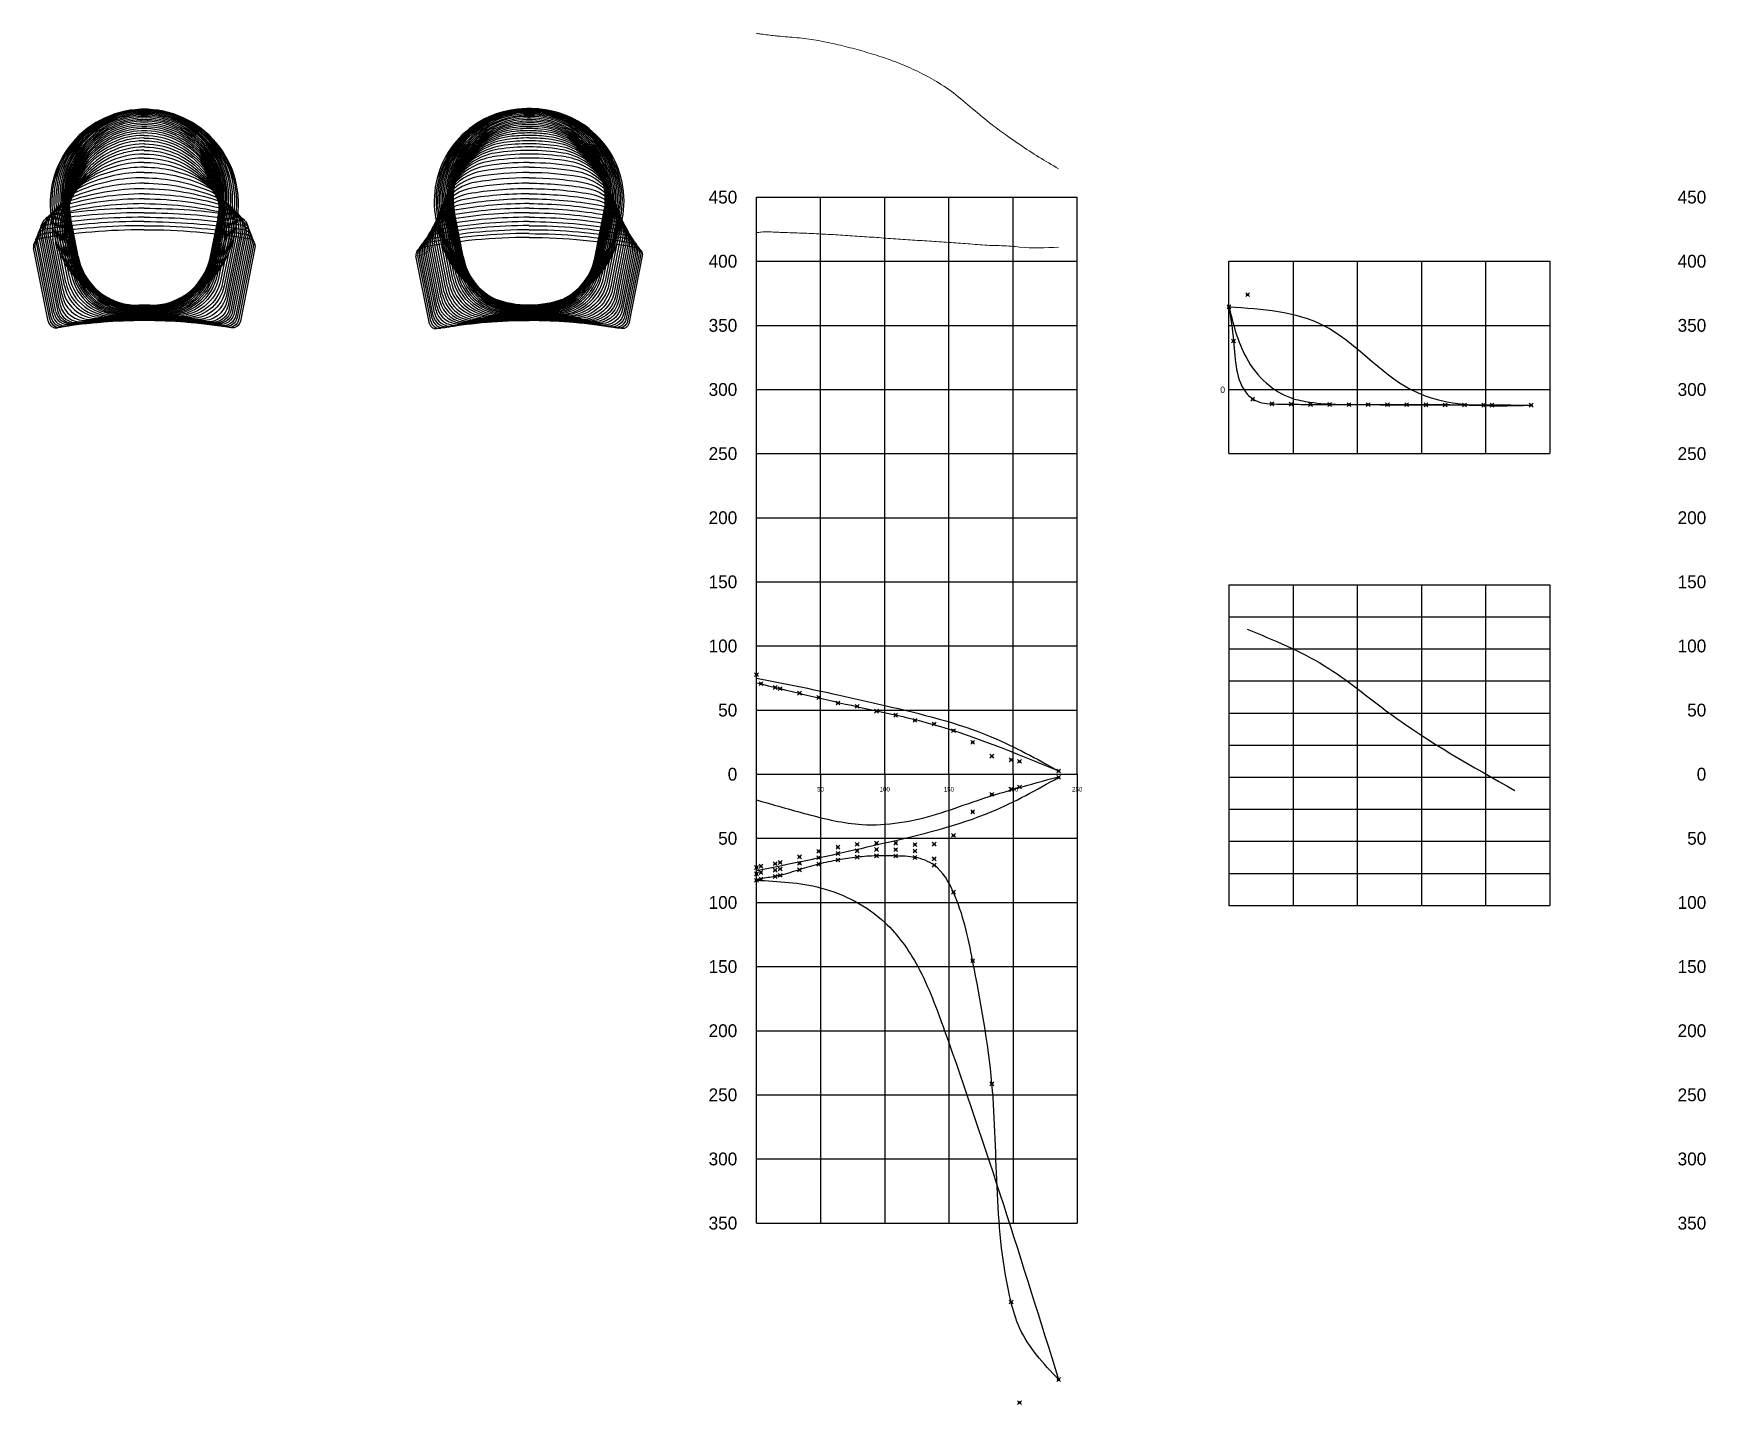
# Model space of a CAD drawing. Header units: millimetres. Extents: x -386 to 2406, y -435 to 634.
# Drawn here: x -386 to 917, y -435 to 634 of the extents above; entities that cross this region are included whole.
import ezdxf
from ezdxf.enums import TextEntityAlignment as Align

# ---------------------------------------------------------------- set-up
doc = ezdxf.new("R2010")
doc.units = ezdxf.units.MM
doc.header["$PDMODE"] = 35
doc.header["$PDSIZE"] = 1.5
for name, color, linetype in [('kr_bot', 7, 'Continuous'), ('r_kb', 4, 'Continuous'), ('r_kt', 2, 'Continuous'), ('r_top', 1, 'Continuous')]:
    doc.layers.add(name, color=color, linetype=linetype)

msp = doc.modelspace()

# ---------------------------------------------------------------- linework, layer by layer
for p, q in [((177.2, 506.8), (427.2, 506.8)), ((177.2, -293.2), (177.2, 506.8)), ((227.2, 56.8), (227.2, 506.8)), ((277.2, 56.8), (277.2, 506.8)), ((327.2, 56.8), (327.2, 506.8)), ((377.2, 56.8), (377.2, 506.8)), ((427.2, 56.8), (427.2, 506.8)), ((177.2, 456.8), (427.2, 456.8)), ((545.5, 456.8), (795.5, 456.8)), ((545.5, 306.8), (545.5, 456.8)), ((595.5, 456.8), (595.5, 306.8)), ((645.5, 456.8), (645.5, 306.8)), ((695.5, 456.8), (695.5, 306.8)), ((745.5, 456.8), (745.5, 306.8)), ((795.5, 456.8), (795.5, 306.8)), ((177.2, 406.8), (427.2, 406.8)), ((545.5, 406.8), (795.5, 406.8)), ((177.2, 356.8), (427.2, 356.8)), ((545.5, 356.8), (795.5, 356.8)), ((177.2, 306.8), (427.2, 306.8)), ((545.5, 306.8), (795.5, 306.8)), ((177.2, 256.8), (427.2, 256.8)), ((177.2, 206.8), (427.2, 206.8)), ((545.5, 204.5), (795.5, 204.5)), ((545.5, 204.5), (545.5, -45.5)), ((595.5, 204.5), (595.5, -45.5)), ((645.5, 204.5), (645.5, -45.5)), ((695.5, 204.5), (695.5, -45.5)), ((745.5, 204.5), (745.5, -45.5)), ((795.5, 204.5), (795.5, -45.5)), ((545.5, 179.5), (795.5, 179.5)), ((177.2, 156.8), (427.2, 156.8)), ((545.5, 154.5), (795.5, 154.5)), ((545.5, 129.5), (795.5, 129.5)), ((177.2, 106.8), (427.2, 106.8)), ((545.5, 104.5), (795.5, 104.5)), ((545.5, 79.5), (795.5, 79.5)), ((177.2, 56.8), (427.2, 56.8)), ((227.2, 56.8), (227.2, -293.2)), ((277.2, 56.8), (277.2, -293.2)), ((327.2, 56.8), (327.2, -293.2)), ((377.2, 56.8), (377.2, -293.2)), ((427.2, 56.8), (427.2, -293.2)), ((545.5, 54.5), (795.5, 54.5)), ((545.5, 29.5), (795.5, 29.5)), ((177.2, 6.8), (427.2, 6.8)), ((545.5, 4.5), (795.5, 4.5)), ((545.5, -20.5), (795.5, -20.5)), ((177.2, -43.2), (427.2, -43.2)), ((545.5, -45.5), (795.5, -45.5)), ((177.2, -93.2), (427.2, -93.2)), ((177.2, -143.2), (427.2, -143.2)), ((177.2, -193.2), (427.2, -193.2)), ((177.2, -243.2), (427.2, -243.2)), ((177.2, -293.2), (427.2, -293.2))]:
    msp.add_line(p, q)
at = {"color": 1, "linetype": 'Continuous', "lineweight": 0}
msp.add_spline([(177.2, 634.4), (180.7, 633.9), (191.7, 632.6), (195.7, 632.2), (210.7, 630.9), (225.7, 628.8), (240.7, 625.6), (255.7, 621.8), (270.7, 617.4), (285.7, 612.2), (300.7, 605.8), (315.7, 598), (330.7, 588), (345.7, 575.6), (360.8, 563.2), (372.7, 554.5), (382.4, 547.7), (412.7, 528.8)], degree=3, dxfattribs=at)
at = {"color": 6, "linetype": 'Continuous', "lineweight": 0}
msp.add_spline([(177.2, 479.1), (180.7, 479.5), (191.7, 479.5), (195.7, 479.3), (210.7, 478.8), (225.7, 478.1), (240.7, 477.3), (255.7, 476.3), (270.7, 475.3), (285.7, 474.2), (300.7, 473.2), (315.7, 472.2), (330.7, 471.2), (345.7, 470.1), (360.7, 469.1), (375.7, 468.5), (382.2, 467.8), (412.7, 467.8)], degree=3, dxfattribs=at)
for points in [[(545.5, 421.2), (619.2, 406.8), (687.3, 356.8), (781, 344.6)], [(559.6, 169.9), (619.9, 141.4), (670.5, 104.5), (768.4, 44.1)]]:
    msp.add_spline(points, degree=3)
at = {"layer": 'kr_bot'}
for points in [[(545.5, 421.2), (549, 394.6), (560, 352.9), (564, 349.3), (579, 345.6), (594, 345.3), (609, 345.1), (624, 345.1), (639, 345), (654, 345), (669, 344.9), (684, 344.9), (699, 344.8), (714, 344.7), (729, 344.7), (744, 344.6), (750.5, 344.6), (781, 344.6)], [(545.5, 421.2), (558.8, 381.9), (574.8, 361.6), (593.9, 350.2), (608.7, 346.9), (654, 345), (781, 344.6)]]:
    msp.add_spline(points, degree=3, dxfattribs=at)
for p in [(560, 430.7), (545.5, 421.2), (549, 394.6), (564, 349.3), (579, 345.6), (594, 345.3), (609, 345.1), (624, 345.1), (639, 345), (654, 345), (669, 344.9), (684, 344.9), (699, 344.8), (714, 344.7), (729, 344.7), (744, 344.6), (750.5, 344.6), (781, 344.6)]:
    msp.add_point(p, dxfattribs=at)
at = {"layer": 'r_kb'}
for points in [[(177.2, 131.8), (240.7, 118.7), (277.2, 110.4), (360.7, 85.8), (412.7, 59.3)], [(177.2, 128.1), (251.2, 110.5), (309.3, 97.2), (412.7, 59.3)]]:
    msp.add_spline(points, degree=3, dxfattribs=at)
for p in [(177.2, 134.4), (180.7, 127.4), (191.7, 124.4), (195.7, 123.5), (210.7, 120), (225.7, 116.6), (240.7, 112.3), (255.7, 109.7), (270.7, 106), (285.7, 102.9), (300.7, 98.8), (315.7, 96), (330.7, 90.8), (345.7, 81.7), (360.7, 70.8), (375.7, 68), (382.2, 66.8), (412.7, 59.3)]:
    msp.add_point(p, dxfattribs=at)
at = {"layer": 'r_kt'}
msp.add_spline([(177.2, -18.3), (240.7, -5.1), (277.2, 3.2), (360.7, 27.7), (412.7, 54.3)], degree=3, dxfattribs=at)
for p in [(412.7, 54.3), (360.7, 41.1), (375.7, 45.1), (382.2, 46.8), (345.7, 27.5), (240.7, -0.1), (255.7, 2.1), (270.7, 3.1), (285.7, 3), (300.7, 1.9), (315.7, 2.2), (330.7, 9.1), (191.7, -13), (195.7, -12.1), (210.7, -7.7), (210.7, -12.7), (225.7, -3.3), (225.7, -8.3), (225.7, -13.3), (240.7, -5.1), (240.7, -10.1), (255.7, -2.9), (255.7, -7.9), (270.7, -1.9), (270.7, -6.9), (285.7, -2), (285.7, -7), (300.7, -3.1), (300.7, -8.1), (177.2, -15.9), (177.2, -20.9), (177.2, -25.9), (180.7, -14.9), (180.7, -19.9), (180.7, -24.9), (191.7, -18), (191.7, -23), (195.7, -17.1), (195.7, -22.1), (210.7, -17.7)]:
    msp.add_point(p, dxfattribs=at)
at = {"layer": 'r_top', "color": 3}
for p, q in [((-369.7, 475.9, 20), (-372, 487.5, 20)), ((-367.9, 474.7, 25), (-370.7, 488.7, 25)), ((-365.9, 473.6, 30), (-369.2, 490.1, 30)), ((-363.9, 472.6, 35), (-367.7, 491.5, 35)), ((-361.9, 471.5, 40), (-366.1, 492.7, 40)), ((-360, 470.4, 45), (-364.7, 493.7, 45)), ((-358.3, 469.1, 50), (-363.4, 494.4, 50)), ((-356.8, 467.6, 55), (-362.2, 494.8, 55)), ((-355.5, 466.1, 60), (-361.2, 494.9, 60)), ((-354.4, 464.9, 65), (-360.4, 494.8, 65)), ((-353.5, 463.8, 70), (-359.6, 494.6, 70)), ((-352.7, 462.9, 75), (-358.9, 494.1, 75)), ((-352.1, 461.8, 80), (-358.4, 493.5, 80)), ((-351.6, 460.5, 85), (-357.9, 492.6, 85)), ((-351.7, 454.1, 110), (-357.7, 484.5, 110)), ((-351.2, 459.1, 90), (-357.6, 491.4, 90)), ((-351, 457.8, 95), (-357.5, 490.1, 95)), ((-351.3, 455.4, 105), (-357.5, 486.6, 105)), ((-351.1, 456.6, 100), (-357.4, 488.5, 100)), ((-70.3, 477.9, 15), (-72.6, 489.6, 15)), ((-68.5, 476.4, 20), (-71.3, 490.3, 20)), ((-66.8, 475, 25), (-70, 491.2, 25)), ((-65.1, 473.8, 30), (-68.8, 492, 30)), ((-63.5, 472.6, 35), (-67.5, 492.8, 35)), ((-59.4, 442.8, 150), (-67.4, 482.8, 150)), ((-61.9, 471.4, 40), (-66.3, 493.4, 40)), ((-58.1, 444.5, 145), (-66.1, 484.7, 145)), ((-60.3, 470.1, 45), (-65.1, 493.9, 45)), ((-56.8, 446.1, 140), (-64.8, 486.4, 140)), ((-58.8, 468.9, 50), (-63.9, 494.3, 50)), ((-55.6, 447.7, 135), (-63.6, 487.9, 135)), ((-57.4, 467.7, 55), (-62.7, 494.6, 55)), ((-54.6, 449.2, 130), (-62.6, 489.2, 130)), ((-56, 466.5, 60), (-61.7, 494.8, 60)), ((-53.7, 450.6, 125), (-61.6, 490.3, 125)), ((-54.8, 465.3, 65), (-60.7, 494.9, 65)), ((-52.9, 451.9, 120), (-60.7, 491.4, 120)), ((-52.2, 453.2, 115), (-60, 492.3, 115)), ((-53.7, 464.1, 70), (-59.9, 495, 70)), ((-51.7, 454.4, 110), (-59.4, 493.1, 110)), ((-52.8, 462.8, 75), (-59.2, 495.1, 75)), ((-51.3, 455.6, 105), (-58.9, 493.7, 105)), ((-52.1, 461.6, 80), (-58.7, 495, 80)), ((-51.1, 456.9, 100), (-58.5, 494.2, 100)), ((-51.5, 460.4, 85), (-58.4, 495, 85)), ((-51.2, 459.3, 90), (-58.3, 494.8, 90)), ((-51.1, 458.1, 95), (-58.3, 494.5, 95)), ((-373.7, 411.5, 215), (-385.2, 469.3, 215)), ((-372.5, 413, 210), (-384.1, 471.4, 210)), ((-371.3, 414.6, 205), (-383.1, 473.5, 205)), ((-370.2, 416.2, 200), (-382, 475.7, 200)), ((-368.9, 417.5, 195), (-381, 478.1, 195)), ((-367.5, 418.4, 190), (-379.2, 477.2, 190)), ((-366.3, 419.8, 185), (-378, 478.8, 185)), ((-365.3, 422.3, 180), (-376.6, 479.1, 180)), ((-364.6, 426.1, 175), (-374.9, 477.9, 175)), ((-364, 430.4, 170), (-373.1, 475.9, 170)), ((-363.3, 434.3, 165), (-371.2, 473.9, 165)), ((-362.3, 437.5, 160), (-369.2, 472, 160)), ((-361.1, 440.2, 155), (-367.1, 470.2, 155)), ((-355.6, 447.5, 135), (-360.2, 471, 135)), ((-354.5, 448.6, 130), (-359.5, 473.7, 130)), ((-353.6, 449.7, 125), (-358.9, 476.6, 125)), ((-352.8, 451.1, 120), (-358.5, 479.5, 120)), ((-352.2, 452.6, 115), (-358.1, 482.1, 115)), ((-66.3, 432.7, 175), (-73.9, 471, 175)), ((-65, 434.9, 170), (-72.6, 473.3, 170)), ((-63.6, 437, 165), (-71.3, 475.8, 165)), ((-62.2, 439, 160), (-70, 478.2, 160)), ((-60.8, 440.9, 155), (-68.7, 480.6, 155)), ((-374.9, 410.1, 220), (-386.3, 467.2, 220)), ((-359.7, 442.6, 150), (-364.9, 468.6, 150)), ((-358.2, 444.6, 145), (-362.9, 468.1, 145)), ((-356.8, 446.2, 140), (-361.4, 469, 140)), ((-77.6, 408.1, 230), (-88.2, 461, 230)), ((-76.7, 410.1, 225), (-86.8, 461.1, 225)), ((-75.7, 412.1, 220), (-85.5, 461.3, 220)), ((-74.7, 414.3, 215), (-84.1, 461.6, 215)), ((-73.8, 416.6, 210), (-82.8, 462.1, 210)), ((-72.8, 419.1, 205), (-81.5, 462.8, 205)), ((-71.9, 421.7, 200), (-80.2, 463.7, 200)), ((-70.9, 424.1, 195), (-79, 464.7, 195)), ((-69.8, 426.3, 190), (-77.7, 465.9, 190)), ((-68.7, 428.4, 185), (-76.4, 467.3, 185)), ((-67.5, 430.5, 180), (-75.1, 469, 180))]:
    msp.add_line(p, q, dxfattribs=at)
at = {"layer": 'r_top', "color": 6}
for p, q in [((-242.5, 490.1, 95), (-249, 457.8, 95)), ((-242.6, 488.5, 100), (-248.9, 456.6, 100)), ((-242.4, 491.4, 90), (-248.8, 459.1, 90)), ((-242.5, 486.6, 105), (-248.7, 455.4, 105)), ((-242.1, 492.6, 85), (-248.4, 460.5, 85)), ((-241.6, 493.5, 80), (-247.9, 461.8, 80)), ((-241.1, 494.1, 75), (-247.3, 462.9, 75)), ((-240.4, 494.6, 70), (-246.5, 463.8, 70)), ((-239.6, 494.8, 65), (-245.6, 464.9, 65)), ((-238.8, 494.9, 60), (-244.5, 466.1, 60)), ((-237.8, 494.8, 55), (-243.2, 467.6, 55)), ((-236.6, 494.4, 50), (-241.7, 469.1, 50)), ((-235.3, 493.7, 45), (-240, 470.4, 45)), ((-233.9, 492.7, 40), (-238.1, 471.5, 40)), ((-232.3, 491.5, 35), (-236.1, 472.6, 35)), ((-230.8, 490.1, 30), (-234.1, 473.6, 30)), ((-229.3, 488.7, 25), (-232.1, 474.7, 25)), ((-228, 487.5, 20), (-230.3, 475.9, 20))]:
    msp.add_line(p, q, dxfattribs=at)
at = {"layer": 'r_top', "color": 7}
for p, q in [((56.8, 446.1, 140), (64.8, 486.4, 140)), ((58.1, 444.5, 145), (66.1, 484.7, 145))]:
    msp.add_line(p, q, dxfattribs=at)
for points, elevation in [([(0, 422.7, 0.090005), (27.7, 427.8, 0.259445), (70.3, 477.9), (72.6, 489.6, 0.421313), (14.3, 574.6, 0.04307), (0, 575.8)], 15), ([(0, 422.5, 0.06642), (20.8, 425.3, 0.284621), (68.5, 476.4), (71.3, 490.3, 0.434076), (10.8, 574.6, 0.032265), (0, 575.3)], 20), ([(0, 422.3, 0.049364), (15.7, 423.9, 0.303088), (66.8, 475), (70, 491.2, 0.443907), (8.1, 574.5, 0.024016), (0, 574.9)], 25), ([(0, 422.2, 0.036485), (11.7, 423, 0.31718), (65.1, 473.8), (68.8, 492, 0.451595), (6, 574.3, 0.017608), (0, 574.5)], 30), ([(0, 422, 0.02644), (8.6, 422.4, 0.32826), (63.5, 472.6), (67.5, 492.8, 0.457733), (4.3, 573.9, 0.012521), (0, 574)], 35), ([(0, 421.8, 0.018474), (6.1, 422, 0.337104), (61.9, 471.4), (66.3, 493.4, 0.462665), (2.9, 573.3, 0.008451), (0, 573.4)], 40), ([(0, 421.5, 0.012218), (4.1, 421.6, 0.344083), (60.3, 470.1), (65.1, 493.9, 0.466497), (1.9, 572.6, 0.005299), (0, 572.6)], 45), ([(0, 421.3, 0.00753), (2.6, 421.3, 0.349334), (58.8, 468.9), (63.9, 494.3, 0.469171), (1.1, 571.8, 0.003105), (0, 571.8)], 50), ([(0, 421, 0.004267), (1.5, 421, 0.353), (57.4, 467.7), (62.7, 494.6, 0.470638), (0.7, 570.8, 0.001904), (0, 570.8)], 55), ([(0, 420.8, 0.002254), (0.8, 420.8, 0.355265), (56, 466.5), (61.7, 494.8, 0.470864), (0.6, 569.7, 0.001718), (0, 569.7)], 60), ([(0, 420.5, 0.001308), (0.5, 420.5, 0.356331), (54.8, 465.3), (60.7, 494.9, 0.46989), (0.9, 568.5, 0.002515), (0, 568.5)], 65), ([(0, 420.1, 0.001253), (0.5, 420.1, 0.356393), (53.7, 464.1), (59.9, 495, 0.467846), (1.6, 567.3, 0.004192), (0, 567.3)], 70), ([(0, 419.8, 0.001924), (0.8, 419.8, 0.355637), (52.8, 462.8), (59.2, 495.1, 0.464919), (2.6, 565.9, 0.006596), (0, 566)], 75), ([(0, 419.4, 0.003136), (1.4, 419.5, 0.354272), (52.1, 461.6), (58.7, 495, 0.461289), (3.9, 564.6, 0.009584), (0, 564.6)], 80), ([(0, 419.1, 0.004693), (2.2, 419.1, 0.35252), (51.5, 460.4), (58.4, 495, 0.457128), (5.4, 563.1, 0.013022), (0, 563.2)], 85), ([(0, 418.8, 0.006333), (3.2, 418.8, 0.350679), (51.2, 459.3), (58.3, 494.8, 0.452676), (7.2, 561.5, 0.016711), (0, 561.7)], 90), ([(0, 418.4, 0.007808), (4.4, 418.5, 0.349023), (51.1, 458.1), (58.3, 494.5, 0.448184), (9.1, 559.8, 0.020446), (0, 560.2)], 95), ([(0, 418.1, 0.008946), (5.6, 418.2, 0.347747), (51.1, 456.9), (58.5, 494.2, 0.443868), (11.1, 558, 0.024048), (0, 558.5)], 100), ([(0, 417.7, 0.009644), (7, 417.8, 0.346965), (51.3, 455.6), (58.9, 493.7, 0.439894), (13.2, 556, 0.027375), (0, 556.8)], 105), ([(0, 417.3, 0.009844), (8.5, 417.5, 0.34674), (51.7, 454.4), (59.4, 493.1, 0.436343), (15.3, 553.9, 0.030357), (0, 554.9)], 110), ([(0, 417, 0.009522), (10, 417.2, 0.347101), (52.2, 453.2), (60, 492.3, 0.433265), (17.4, 551.7, 0.032948), (0, 552.8)], 115), ([(0, 416.7, 0.00868), (11.7, 416.9, 0.348045), (52.9, 451.9), (60.7, 491.4, 0.430671), (19.6, 549.3, 0.035137), (0, 550.7)], 120), ([(0, 416.4, 0.007348), (13.4, 416.5, 0.349539), (53.7, 450.6), (61.6, 490.3, 0.428566), (21.9, 546.7, 0.036916), (0, 548.3)], 125), ([(0, 416, 0.005574), (15.3, 416.2, 0.35153), (54.6, 449.2), (62.6, 489.2, 0.426951), (24.2, 544, 0.038283), (0, 545.9)], 130), ([(0, 415.7, 0.003423), (17.3, 415.8, 0.353949), (55.6, 447.7), (63.6, 487.9, 0.425812), (26.5, 541.1, 0.039248), (0, 543.2)], 135), ([(0, 533.8, -0.040661), (33.9, 531.1, -0.424147), (67.4, 482.8), (59.4, 442.8, -0.362928), (24.3, 414.5, 0.004533), (0, 414.7)], 150), ([(0, 530.1, -0.041028), (36.6, 527.1, -0.423714), (68.7, 480.6), (60.8, 440.9, -0.366286), (26.9, 413.9, 0.007498), (0, 414.3)], 155), ([(0, 526.1, -0.041364), (39.2, 522.8, -0.423319), (70, 478.2), (62.2, 439, -0.369751), (29.6, 413.4, 0.01055), (0, 414)], 160), ([(0, 521.8, -0.041669), (42, 518.3, -0.42296), (71.3, 475.8), (63.6, 437, -0.373268), (32.4, 412.7, 0.01364), (0, 413.6)], 165), ([(0, 517.6, -0.041955), (44.7, 513.8, -0.422624), (72.6, 473.3), (65, 434.9, -0.376778), (35.2, 412.1, 0.016718), (0, 413.2)], 170), ([(0, 513.4, -0.042233), (47.5, 509.3, -0.422296), (73.9, 471), (66.3, 432.7, -0.38023), (38, 411.3, 0.019739), (0, 412.8)], 175), ([(0, 509.3, -0.04253), (50.4, 505, -0.421947), (75.1, 469), (67.5, 430.5, -0.383597), (40.9, 410.7, 0.022678), (0, 412.5)], 180), ([(0, 505.4, -0.042866), (53.4, 500.8, -0.421552), (76.4, 467.3), (68.7, 428.4, -0.386857), (43.8, 410.1, 0.025519), (0, 412.3)], 185), ([(0, 501.7, -0.043242), (56.5, 496.8, -0.421111), (77.7, 465.9), (69.8, 426.3, -0.38999), (46.8, 409.5, 0.028243), (0, 412.2)], 190), ([(0, 498.1, -0.043633), (59.7, 492.9, -0.420651), (79, 464.7), (70.9, 424.1, -0.392958), (49.9, 408.9, 0.030819), (0, 412)], 195), ([(0, 494.6, -0.044025), (62.9, 489, -0.42019), (80.2, 463.7), (71.9, 421.7, -0.395729), (52.9, 408.1, 0.033219), (0, 411.6)], 200), ([(0, 491.1, -0.044419), (66.2, 485.2, -0.419728), (81.5, 462.8), (72.8, 419.1, -0.3983), (55.9, 407.1, 0.035444), (0, 411.1)], 205), ([(0, 487.7, -0.04482), (69.6, 481.5, -0.419257), (82.8, 462.1), (73.8, 416.6, -0.400717), (59, 406.2, 0.037531), (0, 410.7)], 210), ([(0, 484.5, -0.045221), (73.1, 477.9, -0.418787), (84.1, 461.6), (74.7, 414.3, -0.40299), (62.2, 405.6, 0.03949), (0, 410.5)], 215), ([(0, 481.4, -0.045615), (76.6, 474.4, -0.418325), (85.5, 461.3), (75.7, 412.1, -0.405124), (65.4, 405.1, 0.041328), (0, 410.5)], 220), ([(0, 478.3, -0.045995), (80.2, 470.9, -0.417879), (86.8, 461.1), (76.7, 410.1, -0.407132), (68.7, 404.7, 0.043054), (0, 410.6)], 225), ([(0, 475.3, -0.046358), (83.7, 467.5, -0.417454), (88.2, 461), (77.6, 408.1, -0.409033), (72.1, 404.3, 0.044687), (0, 410.8)], 230)]:
    msp.add_lwpolyline(points, format="xyb", dxfattribs=dict(at, elevation=elevation))
at = {"layer": 'r_top', "color": 6}
for points, elevation in [([(-300, 554.9, -0.000173), (-300, 554.9, -0.472753), (-242.3, 484.5), (-248.3, 454.1, -0.361921), (-293.8, 417.3, 0.003643), (-300, 417.3)], 110), ([(-300, 552.8, -0.002218), (-299.4, 552.8, -0.470253), (-241.9, 482.1), (-247.8, 452.6, -0.363076), (-292.1, 416.9, 0.004664), (-300, 417)], 115), ([(-300, 550.7, -0.00288), (-299.3, 550.7, -0.469445), (-241.5, 479.5), (-247.2, 451.1, -0.36433), (-290.2, 416.6, 0.005771), (-300, 416.7)], 120), ([(-300, 548.3, -0.002182), (-299.4, 548.3, -0.470297), (-241.1, 476.6), (-246.4, 449.7, -0.365535), (-288.4, 416.2, 0.006835), (-300, 416.4)], 125), ([(-300, 545.9, -0.016015), (-295.9, 545.7, -0.453514), (-240.5, 473.7), (-245.5, 448.6, -0.366663), (-286.8, 415.8, 0.00783), (-300, 416)], 130), ([(-300, 543.2, -0.063897), (-283.7, 541.1, -0.397067), (-239.8, 471), (-244.4, 447.5, -0.367869), (-285, 415.4, 0.008893), (-300, 415.7)], 135), ([(-300, 540.4, -0.112573), (-271, 533.7, -0.342173), (-238.6, 469), (-243.2, 446.2, -0.369335), (-282.9, 415, 0.010183), (-300, 415.4)], 140), ([(-300, 537.2, -0.131285), (-264.1, 527.7, -0.321704), (-237.1, 468.1), (-241.8, 444.6, -0.371161), (-280.2, 414.6, 0.01179), (-300, 415)], 145), ([(-300, 533.8, -0.124848), (-261.1, 524, -0.328708), (-235.1, 468.6), (-240.3, 442.6, -0.373291), (-277.1, 414.1, 0.01366), (-300, 414.7)], 150), ([(-300, 530.1, -0.112119), (-258.2, 520.6, -0.342674), (-232.9, 470.2), (-238.9, 440.2, -0.375653), (-273.6, 413.5, 0.015732), (-300, 414.3)], 155), ([(-300, 526.1, -0.105754), (-253.6, 516.2, -0.349718), (-230.8, 472), (-237.7, 437.5, -0.37822), (-270, 412.9, 0.017981), (-300, 414)], 160), ([(-300, 521.8, -0.100976), (-248.7, 511.4, -0.355033), (-228.8, 473.9), (-236.7, 434.3, -0.381063), (-265.9, 412.2, 0.020467), (-300, 413.6)], 165), ([(-300, 517.6, -0.094804), (-243.7, 506.8, -0.361932), (-226.9, 475.9), (-236, 430.4, -0.384277), (-261.4, 411.4, 0.023272), (-300, 413.2)], 170), ([(-300, 513.4, -0.085721), (-239.2, 502.9, -0.372156), (-225.1, 477.9), (-235.4, 426.1, -0.387752), (-256.5, 410.6, 0.026298), (-300, 412.8)], 175), ([(-300, 509.3, -0.07555), (-235.5, 499.5, -0.383704), (-223.4, 479.1), (-234.7, 422.3, -0.390936), (-252, 409.7, 0.029064), (-300, 412.5)], 180), ([(-300, 505.4, -0.06804), (-232.7, 496.2, -0.3923), (-222, 478.8), (-233.7, 419.8, -0.39339), (-248.6, 409.1, 0.031194), (-300, 412.3)], 185), ([(-300, 501.7, -0.062943), (-230.7, 492.9, -0.398168), (-220.8, 477.2), (-232.5, 418.4, -0.395164), (-246.1, 408.6, 0.032731), (-300, 412.2)], 190), ([(-300, 498.1, -0.037616), (-229.4, 492.8, -0.427739), (-219, 478.1), (-231.1, 417.5, -0.396644), (-244.1, 408.2, 0.034012), (-300, 412)], 195), ([(-300, 494.6, -0.037348), (-227.4, 489.1, -0.428055), (-218, 475.7), (-229.8, 416.2, -0.398117), (-242.1, 407.5, 0.035285), (-300, 411.6)], 200), ([(-300, 491.1, -0.03833), (-225.2, 485.3, -0.426896), (-216.9, 473.5), (-228.7, 414.6, -0.399737), (-239.9, 406.6, 0.036684), (-300, 411.1)], 205), ([(-300, 487.7, -0.039552), (-223, 481.6, -0.425453), (-215.9, 471.4), (-227.5, 413, -0.401454), (-237.6, 405.9, 0.038166), (-300, 410.7)], 210), ([(-300, 484.5, -0.040878), (-220.9, 478, -0.423892), (-214.8, 469.3), (-226.3, 411.5, -0.403239), (-235.1, 405.3, 0.039705), (-300, 410.5)], 215), ([(-300, 481.4, -0.042255), (-218.7, 474.5, -0.42227), (-213.7, 467.2), (-225.1, 410.1, -0.405082), (-232.6, 404.9, 0.041291), (-300, 410.5)], 220), ([(0, 415.4, 0.000971), (19.5, 415.4)], 140), ([(21.8, 414.9, 0.0017), (0, 415)], 145)]:
    msp.add_lwpolyline(points, format="xyb", dxfattribs=dict(at, elevation=elevation))
at = {"layer": 'r_top', "color": 2}
for centre, radius, start in [((-299.9, 501.8, 20), 73.5, 88.9749), ((-300, 502.8, 25), 72.1, 89.0447), ((-300, 503.9, 30), 70.6, 89.1124), ((-299.9, 505, 35), 69, 89.0101), ((-2, 503.6, 15), 72, 99.8647), ((-1.6, 504.2, 20), 71, 97.392), ((-1.4, 504.8, 25), 70, 95.503), ((-1.1, 505.5, 30), 69, 94.0351), ((-0.9, 506, 35), 68, 92.8695), ((-299.9, 505.9, 40), 67.5, 88.7012), ((-299.9, 506.6, 45), 66, 88.3244), ((-299.9, 507, 50), 64.7, 87.9876), ((-299.9, 507.2, 55), 63.6, 87.7928), ((-299.9, 507.1, 60), 62.5, 87.8463), ((-299.9, 506.9, 65), 61.6, 88.2489), ((-299.9, 506.4, 70), 60.8, 88.9595), ((-300, 505.9, 75), 60.1, 89.5911), ((-300, 505.1, 80), 59.5, 89.749), ((-300, 504.1, 85), 59.1, 89.3391), ((-299.9, 502.9, 90), 58.8, 88.776), ((-0.7, 506.5, 40), 66.9, 91.9367), ((-0.5, 506.8, 45), 65.9, 91.2144), ((-0.3, 507, 50), 64.8, 90.7115), ((-0.2, 507, 55), 63.7, 90.4363), ((-0.2, 507, 60), 62.7, 90.3938), ((-0.3, 506.9, 65), 61.6, 90.5765), ((-0.6, 506.8, 70), 60.5, 90.9606), ((-1, 506.6, 75), 59.3, 91.5116), ((-1.6, 506.4, 80), 58.2, 92.1965), ((-2.4, 506.1, 85), 57.1, 92.9842), ((-3.4, 505.7, 90), 55.9, 93.8295), ((-300, 488.3, 125), 60, 90.5001), ((-300, 491.1, 120), 59.6, 90.6601), ((-300, 493.7, 115), 59.2, 90.5084), ((-300, 496, 110), 58.9, 90.0398), ((-299.9, 501.5, 95), 58.7, 88.5179), ((-299.9, 499.9, 100), 58.6, 88.7791), ((-300, 498.1, 105), 58.7, 89.3774), ((-12.8, 500.9, 120), 48.9, 98.0495), ((-10.9, 502, 115), 50.1, 97.5484), ((-9.1, 503.1, 110), 51.3, 96.9551), ((-7.4, 503.9, 105), 52.4, 96.2724), ((-6, 504.6, 100), 53.6, 95.5104), ((-4.6, 505.2, 95), 54.8, 94.6853), ((-301.1, 482.8, 135), 60.3, 104.6243), ((-300.2, 485.4, 130), 60.4, 93.6702), ((-24.6, 492.9, 145), 42.3, 99.2281), ((-21.9, 494.9, 140), 43.7, 99.133), ((-19.4, 496.6, 135), 45.1, 98.9904), ((-17.1, 498.2, 130), 46.4, 98.7696), ((-14.9, 499.6, 125), 47.6, 98.4567), ((-314.3, 478.6, 150), 51.6, 118.4657), ((-307.9, 479, 145), 56.1, 119.9171), ((-303.4, 480.5, 140), 59.1, 115.6918), ((-33, 485.6, 160), 37.7, 99.4745), ((-30.2, 488.3, 155), 39.3, 99.3977), ((-27.3, 490.7, 150), 40.8, 99.3137), ((-338.2, 480.4, 165), 33.6, 113.0639), ((-330, 479.8, 160), 39.9, 114.1473), ((-322, 479.2, 155), 45.9, 115.589), ((-42.1, 477.4, 175), 32.4, 99.6734), ((-39, 480, 170), 34.3, 99.6097), ((-36, 482.8, 165), 36.1, 99.5444), ((-363.2, 481.7, 185), 15.1, 105.5697), ((-359.2, 482.5, 180), 17.7, 107.282), ((-353.4, 482.2, 175), 22, 109.5978), ((-346.1, 481.3, 170), 27.5, 111.6627), ((-52, 471, 190), 26.2, 99.9041), ((-48.5, 472.8, 185), 28.4, 99.8182), ((-45.2, 474.9, 180), 30.5, 99.7413), ((-373.3, 475.5, 205), 10, 98.7802), ((-370.9, 477.9, 200), 11.3, 98.5556), ((-368.8, 480.5, 195), 12.4, 98.6168), ((-366, 479.9, 190), 13.5, 104.4064), ((-62.9, 466.5, 205), 19, 100.1735), ((-59.2, 467.9, 200), 21.5, 100.0833), ((-55.5, 469.4, 195), 23.9, 99.9936), ((-380.2, 468.4, 220), 6.16, 99.6784), ((-377.9, 470.7, 215), 7.39, 99.3632), ((-375.6, 473.1, 210), 8.67, 99.06), ((-78.6, 462.8, 225), 8.33, 100.5339), ((-74.6, 463.5, 220), 11.1, 100.4469), ((-70.6, 464.3, 215), 13.8, 100.3568), ((-66.7, 465.3, 210), 16.4, 100.2651), ((-82.7, 462.1, 230), 5.56, 100.6168)]:
    msp.add_arc(centre, radius, start, 191.25, dxfattribs=at)
at = {"layer": 'r_top', "color": 6}
for centre, radius, start, end in [((-300.1, 501.8, 20), 73.5, 348.75, 91.0251), ((-300, 502.8, 25), 72.1, 348.75, 90.9553), ((-300.1, 505, 35), 69, 348.75, 90.9899), ((-300, 503.9, 30), 70.6, 348.75, 90.8876), ((-300.1, 507.2, 55), 63.6, 348.75, 92.2072), ((-300.1, 507.1, 60), 62.5, 348.75, 92.1537), ((-300.1, 507, 50), 64.7, 348.75, 92.0124), ((-300.1, 506.6, 45), 66, 348.75, 91.6756), ((-300.1, 506.9, 65), 61.6, 348.75, 91.7511), ((-300.1, 505.9, 40), 67.5, 348.75, 91.2988), ((-300.1, 502.9, 90), 58.8, 348.75, 91.224), ((-300.1, 506.4, 70), 60.8, 348.75, 91.0405), ((-300, 504.1, 85), 59.1, 348.75, 90.6609), ((-300, 505.9, 75), 60.1, 348.75, 90.4089), ((-300, 505.1, 80), 59.5, 348.75, 90.251), ((-300.1, 501.5, 95), 58.7, 348.75, 91.4821), ((-300.1, 499.9, 100), 58.6, 348.75, 91.2209), ((-300, 498.1, 105), 58.7, 348.75, 90.6226), ((-299.5, 482.2, 45), 60.7, 269.9419, 348.75), ((-298.7, 483.6, 40), 61.8, 269.8548, 348.75), ((-297.8, 484.9, 35), 62.9, 269.7496, 348.75), ((-296.8, 486.1, 30), 64, 269.6505, 348.75), ((-296, 487.4, 25), 65.1, 269.5851, 348.75), ((-295.3, 488.8, 20), 66.3, 269.5962, 348.75), ((-299.9, 480.6, 50), 59.4, 269.9888, 348.75), ((-299.9, 478.9, 55), 57.9, 269.9916, 348.75), ((-299.8, 477.1, 60), 56.4, 269.9752, 348.75), ((-299.7, 475.6, 65), 55.2, 269.9672, 348.75), ((-299.8, 474.4, 70), 54.3, 269.9749, 348.75), ((-299.8, 473.3, 75), 53.5, 269.9743, 348.75), ((-299.5, 472, 80), 52.6, 269.9391, 348.75), ((-298.8, 470.5, 85), 51.4, 269.8579, 348.75), ((-297.9, 468.8, 90), 50.1, 269.7467, 348.75), ((-296.9, 467.3, 95), 48.9, 269.6255, 348.75), ((-295.9, 465.9, 100), 47.9, 269.5002, 348.75), ((-294.7, 464.6, 105), 46.9, 269.3534, 348.75), ((-300, -7.1, 110), 424.4, 90, 90.835), ((-300, -7.3, 105), 425, 90, 90.6466), ((-300, -176.4, 20), 598.9, 90, 90.4038), ((-300, -7.4, 100), 425.5, 90, 90.4998), ((-300, -69.2, 25), 491.5, 90, 90.4149), ((-300, -35.2, 30), 457.4, 90, 90.3495), ((-300, -7.7, 95), 426.1, 90, 90.3745), ((-300, -23.2, 35), 445.2, 90, 90.2504), ((-300, -8, 90), 426.8, 90, 90.2533), ((-300, -18.6, 40), 440.4, 90, 90.1452), ((-300, -8.3, 85), 427.4, 90, 90.1421), ((-300, -8.5, 80), 427.9, 90, 90.0609), ((-300, -17.2, 45), 438.7, 90, 90.0581), ((-300, -10.7, 60), 431.5, 90, 90.0248), ((-300, -8.7, 65), 429.2, 90, 90.0328), ((-300, -8.1, 70), 428.2, 90, 90.0251), ((-300, -8.3, 75), 428.1, 90, 90.0257), ((-300, -16, 50), 437.3, 90, 90.0112), ((-300, -13.5, 55), 434.5, 90, 90.0084), ((-300, -176.4, 20), 598.9, 89.5962, 90), ((-300, -69.2, 25), 491.5, 89.5851, 90), ((-300, -35.2, 30), 457.4, 89.6505, 90), ((-300, -23.2, 35), 445.2, 89.7496, 90), ((-300, -18.6, 40), 440.4, 89.8548, 90), ((-300, -17.2, 45), 438.7, 89.9419, 90), ((-300, -16, 50), 437.3, 89.9888, 90), ((-300, -13.5, 55), 434.5, 89.9916, 90), ((-300, -10.7, 60), 431.5, 89.9752, 90), ((-300, -8.7, 65), 429.2, 89.9672, 90), ((-300, -8.1, 70), 428.2, 89.9749, 90), ((-300, -8.3, 75), 428.1, 89.9743, 90), ((-300, -8.5, 80), 427.9, 89.9391, 90), ((-300, -8.3, 85), 427.4, 89.8579, 90), ((-300, -8, 90), 426.8, 89.7467, 90), ((-300, -7.7, 95), 426.1, 89.6255, 90), ((-300, -7.4, 100), 425.5, 89.5002, 90), ((-300, -7.3, 105), 425, 89.3534, 90), ((0, 501.6, 15), 78.9, 249.4278, 270), ((0, 501.9, 20), 79.4, 254.7999, 270), ((0, 502.3, 25), 80, 258.6958, 270), ((0, 502.9, 30), 80.7, 261.6419, 270), ((0, 680.6, 115), 263.6, 267.8178, 270), ((0, 503.6, 35), 81.6, 263.9418, 270), ((0, 632.9, 110), 215.5, 267.744, 270), ((0, 599.8, 105), 182, 267.7899, 270), ((0, 504.4, 40), 82.6, 265.7666, 270), ((0, 575.9, 100), 157.8, 267.9499, 270), ((0, 558.3, 95), 139.9, 268.2106, 270), ((0, 505.4, 45), 83.9, 267.1999, 270), ((0, 545, 90), 126.2, 268.5487, 270), ((0, 506.7, 50), 85.5, 268.2743, 270), ((0, 534.9, 85), 115.8, 268.9244, 270), ((0, 508.4, 55), 87.4, 269.022, 270), ((0, 527.1, 80), 107.7, 269.2812, 270), ((0, 510.6, 60), 89.8, 269.4835, 270), ((0, 521.2, 75), 101.4, 269.5592, 270), ((0, 513.3, 65), 92.8, 269.7003, 270), ((0, 516.7, 70), 96.6, 269.7128, 270), ((-300, 0.2, 220), 410.3, 90, 99.4579), ((-300, 0.2, 215), 410.3, 90, 99.0949), ((-300, 0.1, 210), 410.6, 90, 98.7427), ((-300, 0, 205), 411, 90, 98.4037), ((-300, -0.1, 200), 411.7, 90, 98.0833), ((-300, -0.3, 195), 412.3, 90, 97.7919), ((-300, -0.6, 190), 412.7, 90, 97.4986), ((-300, -0.9, 185), 413.2, 90, 97.1468), ((-300, -1.2, 180), 413.7, 90, 96.6592), ((-300, -1.6, 175), 414.5, 90, 96.0257), ((-300, -2.2, 170), 415.5, 90, 95.3326), ((-300, -3, 165), 416.6, 90, 94.69), ((-300, -3.9, 160), 417.9, 90, 94.1205), ((-300, -4.7, 155), 419.1, 90, 93.6053), ((-300, -5.3, 150), 420, 90, 93.1305), ((-300, -5.6, 145), 420.6, 90, 92.7019), ((-300, -5.8, 140), 421.1, 90, 92.3338), ((-300, -6, 135), 421.7, 90, 92.0381), ((-300, -6.2, 130), 422.2, 90, 91.7944), ((-300, -6.5, 125), 422.8, 90, 91.5665), ((-300, -6.7, 120), 423.4, 90, 91.3227), ((-300, -6.9, 115), 423.9, 90, 91.069), ((0, 5.1, 230), 405.7, 90, 100.2347), ((0, 9.2, 225), 401.4, 90, 99.8612), ((0, 12.5, 220), 397.9, 90, 99.4662), ((0, 14.9, 215), 395.6, 90, 99.0458), ((0, 15.8, 210), 394.8, 90, 98.5973), ((0, 15.1, 205), 395.9, 90, 98.1197), ((0, 12.3, 200), 399.3, 90, 97.6105), ((0, 6.4, 195), 405.6, 90, 97.0609), ((0, -3.4, 190), 415.6, 90, 96.4711), ((0, -18, 185), 430.3, 90, 95.8473), ((0, -39.1, 180), 451.6, 90, 95.1966), ((0, -69.2, 175), 482.1, 90, 94.5233), ((0, -113.3, 170), 526.5, 90, 93.8311), ((0, -180, 165), 593.6, 90, 93.1259), ((0, -287.7, 160), 701.7, 90, 92.4177), ((0, -482.8, 155), 897.2, 90, 91.7183), ((0, -925.6, 150), 1340.2, 90, 91.039), ((0, -2793.8, 145), 3208.8, 90, 90.3897), ((0, 5433.9, 140), 5018.5, 269.7774, 270), ((0, 1681.4, 135), 1265.7, 269.2155, 270), ((0, 1103, 130), 687, 268.7224, 270), ((0, 873.8, 125), 457.5, 268.3161, 270), ((0, 753.4, 120), 336.7, 268.0107, 270)]:
    msp.add_arc(centre, radius, start, end, dxfattribs=at)
at = {"layer": 'r_top', "color": 1}
for centre, radius, start, end in [((0, 492.3, 15), 83.5, 90, 99.8647), ((0, 491.5, 20), 83.8, 90, 97.392), ((0, 490.6, 25), 84.3, 90, 95.503), ((0, 489.6, 30), 84.8, 90, 94.0351), ((0, 488.5, 35), 85.5, 90, 92.8695), ((0, 454.4, 90), 107.3, 90, 93.8295), ((0, 459.3, 85), 103.9, 90, 92.9842), ((0, 463.8, 80), 100.8, 90, 92.1965), ((0, 487, 40), 86.3, 90, 91.9367), ((0, 467.9, 75), 98.1, 90, 91.5116), ((0, 485.3, 45), 87.4, 90, 91.2144), ((0, 471.6, 70), 95.7, 90, 90.9606), ((0, 483.2, 50), 88.6, 90, 90.7115), ((0, 475, 65), 93.5, 90, 90.5765), ((0, 480.8, 55), 90, 90, 90.4363), ((0, 478, 60), 91.6, 90, 90.3938), ((-300, 488.1, 120), 62.6, 90, 90.6601), ((-300, 490.6, 115), 62.2, 90, 90.5084), ((-300, 485.3, 125), 63, 90, 90.5001), ((-300, 493, 110), 61.9, 90, 90.0398), ((0, 399.7, 125), 148.7, 90, 98.4567), ((0, 410.5, 120), 140.2, 90, 98.0495), ((0, 420.1, 115), 132.8, 90, 97.5484), ((0, 428.6, 110), 126.3, 90, 96.9551), ((0, 436.2, 105), 120.6, 90, 96.2724), ((0, 443, 100), 115.6, 90, 95.5104), ((0, 449, 95), 111.2, 90, 94.6853), ((-300, 465.3, 145), 71.9, 90, 119.9171), ((-300, 473.4, 140), 67, 90, 115.6918), ((-300, 478.6, 135), 64.7, 90, 104.6243), ((-300, 482.3, 130), 63.6, 90, 93.6702), ((0, 341.6, 145), 195.6, 90, 99.2281), ((0, 358.4, 140), 182, 90, 99.133), ((0, 373.7, 135), 169.5, 90, 98.9904), ((0, 387.5, 130), 158.4, 90, 98.7696), ((0, 358.4, 140), 182, 80.867, 90), ((0, 341.6, 145), 195.6, 80.7719, 90), ((-300, 390.8, 165), 131.1, 90, 113.0639), ((-300, 412.8, 160), 113.3, 90, 114.1473), ((-300, 433.2, 155), 96.9, 90, 115.589), ((-300, 452.3, 150), 81.6, 90, 118.4657), ((0, 268.8, 165), 253, 90, 99.5444), ((0, 287.6, 160), 238.4, 90, 99.4745), ((0, 306.1, 155), 224, 90, 99.3977), ((0, 324.1, 150), 209.7, 90, 99.3137), ((-300, 292.3, 180), 217, 90, 107.282), ((-300, 332.2, 175), 181.1, 90, 109.5978), ((-300, 365.1, 170), 152.5, 90, 111.6627), ((0, 211.5, 180), 297.8, 90, 99.7413), ((0, 230.6, 175), 282.7, 90, 99.6734), ((0, 249.8, 170), 267.8, 90, 99.6097), ((-300, 26.8, 195), 471.3, 90, 98.6168), ((-300, 223, 190), 278.7, 90, 104.4064), ((-300, 254.8, 185), 250.6, 90, 105.5697), ((0, 154.3, 195), 343.8, 90, 99.9936), ((0, 173.3, 190), 328.4, 90, 99.9041), ((0, 192.4, 185), 313, 90, 99.8182), ((-300, -1.9, 215), 486.4, 90, 99.3632), ((-300, -1.1, 210), 488.9, 90, 99.06), ((-300, 1.2, 205), 489.9, 90, 98.7802), ((-300, 6.7, 200), 487.9, 90, 98.5556), ((0, 77.9, 215), 406.7, 90, 100.3568), ((0, 96.9, 210), 390.8, 90, 100.2651), ((0, 116, 205), 375.1, 90, 100.1735), ((0, 135.2, 200), 359.4, 90, 100.0833), ((-300, -2, 220), 483.3, 90, 99.6784), ((0, 20.9, 230), 454.4, 90, 100.6168), ((0, 39.9, 225), 438.5, 90, 100.5339), ((0, 58.8, 220), 422.5, 90, 100.4469)]:
    msp.add_arc(centre, radius, start, end, dxfattribs=at)
at = {"layer": 'r_top', "color": 7}
for centre, radius, start, end in [((21.9, 494.9, 140), 43.7, 348.75, 80.867), ((24.6, 492.9, 145), 42.3, 348.75, 80.7719), ((19.3, 453.6, 140), 38.2, 270.2226, 348.75), ((22.1, 451.7, 145), 36.7, 269.6103, 348.75)]:
    msp.add_arc(centre, radius, start, end, dxfattribs=at)
at = {"layer": 'r_top', "color": 4}
for centre, radius, end in [((-304.7, 488.8, 20), 66.3, 270.4038), ((-304, 487.4, 25), 65.1, 270.4149), ((-303.2, 486.1, 30), 64, 270.3495), ((-302.2, 484.9, 35), 62.9, 270.2504), ((-301.3, 483.6, 40), 61.8, 270.1452), ((-300.5, 482.2, 45), 60.7, 270.0581), ((-4, 491.1, 15), 67.6, 249.4278), ((-3.4, 489.3, 20), 66.4, 254.7999), ((-2.9, 487.8, 25), 65.2, 258.6958), ((-2.4, 486.3, 30), 63.9, 261.6419), ((-2, 484.8, 35), 62.7, 263.9418), ((-1.6, 483.4, 40), 61.5, 265.7666), ((-1.2, 481.9, 45), 60.3, 267.1999), ((-300.1, 480.6, 50), 59.4, 270.0112), ((-300.1, 478.9, 55), 57.9, 270.0084), ((-300.2, 477.1, 60), 56.4, 270.0248), ((-300.3, 475.6, 65), 55.2, 270.0328), ((-300.2, 474.4, 70), 54.3, 270.0251), ((-300.2, 473.3, 75), 53.5, 270.0257), ((-300.5, 472, 80), 52.6, 270.0609), ((-301.2, 470.5, 85), 51.4, 270.1421), ((-302.1, 468.8, 90), 50.1, 270.2533), ((-304.1, 465.9, 100), 47.9, 270.4998), ((-303.1, 467.3, 95), 48.9, 270.3745), ((-0.8, 480.4, 50), 59.1, 268.2743), ((-0.5, 479, 55), 58, 269.022), ((-0.3, 477.6, 60), 56.8, 269.4835), ((-0.2, 476.2, 65), 55.7, 269.7003), ((-0.2, 474.7, 70), 54.6, 269.7128), ((-0.4, 473.3, 75), 53.5, 269.5592), ((-0.7, 471.8, 80), 52.4, 269.2812), ((-1.2, 470.4, 85), 51.3, 268.9244), ((-1.9, 469.1, 90), 50.2, 268.5487), ((-2.8, 467.7, 95), 49.2, 268.2106), ((-3.9, 466.2, 100), 48.1, 267.9499), ((-321.6, 451.9, 145), 37.4, 272.7019), ((-318.7, 453.8, 140), 38.8, 272.3338), ((-316.4, 455.3, 135), 39.9, 272.0381), ((-314.5, 456.6, 130), 40.8, 271.7944), ((-312.7, 457.9, 125), 41.7, 271.5665), ((-310.8, 459.4, 120), 42.9, 271.3227), ((-308.7, 461.2, 115), 44.3, 271.069), ((-306.9, 463, 110), 45.7, 270.835), ((-305.3, 464.6, 105), 46.9, 270.6466), ((-22.1, 451.7, 145), 36.7, 270.3897), ((-19.3, 453.6, 140), 38.2, 269.7774), ((-16.8, 455.4, 135), 39.6, 269.2155), ((-14.4, 457.2, 130), 41, 268.7224), ((-12.2, 458.8, 125), 42.3, 268.3161), ((-10.2, 460.4, 120), 43.5, 268.0107), ((-8.3, 461.9, 115), 44.7, 267.8178), ((-6.7, 463.3, 110), 45.9, 267.744), ((-5.2, 464.8, 105), 47, 267.7899), ((-340.8, 435, 170), 23.7, 275.3326), ((-336.3, 439.6, 165), 27.5, 274.69), ((-332.2, 443.5, 160), 30.6, 274.1205), ((-328.4, 446.7, 155), 33.3, 273.6053), ((-324.9, 449.5, 150), 35.5, 273.1305), ((-43.1, 435.4, 180), 24.8, 275.1966), ((-40.1, 437.9, 175), 26.6, 274.5233), ((-37.1, 440.4, 170), 28.4, 273.8311), ((-34, 442.9, 165), 30.2, 273.1259), ((-30.9, 445.2, 160), 31.9, 272.4177), ((-27.9, 447.5, 155), 33.6, 271.7183), ((-24.9, 449.6, 150), 35.2, 271.039), ((-357.5, 419.7, 195), 11.6, 277.7919), ((-355.5, 420.8, 190), 12.3, 277.4986), ((-353.1, 422.4, 185), 13.5, 277.1468), ((-349.8, 425.4, 180), 15.8, 276.6592), ((-345.6, 429.9, 175), 19.4, 276.0257), ((-58, 422, 205), 15.1, 278.1197), ((-55.1, 425, 200), 17.1, 277.6105), ((-52.2, 427.8, 195), 19.1, 277.0609), ((-49.2, 430.4, 190), 21, 276.4711), ((-46.2, 432.9, 185), 22.9, 275.8473), ((-368.5, 411.3, 220), 6.52, 279.4579), ((-366.1, 413, 215), 7.75, 279.0949), ((-363.8, 414.7, 210), 8.91, 278.7427), ((-361.5, 416.5, 205), 10, 278.4037), ((-359.4, 418.4, 200), 11, 278.0833), ((-72.9, 409, 230), 4.79, 280.2347), ((-69.9, 411.4, 225), 6.87, 279.8612), ((-66.9, 413.9, 220), 8.94, 279.4662), ((-63.9, 416.4, 215), 11, 279.0458), ((-61, 419.1, 210), 13, 278.5973)]:
    msp.add_arc(centre, radius, 191.25, end, dxfattribs=at)
at = {"layer": 'r_top', "color": 3}
msp.add_spline([(177.2, 36.8), (216.9, 25.6), (259.4, 17.6), (317.6, 25.6), (346.2, 35.3), (412.7, 54.8)], degree=3, dxfattribs=at)
at = {"layer": 'r_top'}
for points in [[(412.7, -415.2), (382.2, -374.8), (375.7, -354.8), (360.7, -184.6), (345.7, -88.6), (330.7, -35.2), (315.7, -14.2), (300.7, -8.1), (285.7, -7), (270.7, -6.9), (255.7, -7.9), (240.7, -10.1), (225.7, -13.3), (210.7, -17.7), (195.7, -22.1), (191.7, -23), (180.7, -24.9), (177.2, -25.9)], [(177.2, -25.9), (227.2, -31.8), (277.2, -58.8), (302.9, -93.2), (323.8, -143.2), (412.7, -415.2)]]:
    msp.add_spline(points, degree=3, dxfattribs=at)
for p in [(285.7, 3), (300.7, 1.9), (285.7, -2), (285.7, -7), (300.7, -3.1), (300.7, -8.1), (315.7, -9.2), (315.7, -14.2), (330.7, -35.2), (345.7, -88.6), (360.7, -184.6), (375.7, -354.8), (412.7, -415.2), (382.2, -433.2)]:
    msp.add_point(p, dxfattribs=at)

# ---------------------------------------------------------------- texts
for s, p in [('450', (162.2, 506.8)), ('450', (917.5, 506.8)), ('400', (162.2, 456.8)), ('400', (917.5, 456.8)), ('350', (162.2, 406.8)), ('350', (917.5, 406.8)), ('300', (162.2, 356.8)), ('300', (917.5, 356.8)), ('250', (162.2, 306.8)), ('250', (917.5, 306.8)), ('200', (162.2, 256.8)), ('200', (917.5, 256.8)), ('150', (162.2, 206.8)), ('150', (917.5, 206.8)), ('100', (162.2, 156.8)), ('100', (917.5, 156.8)), ('50', (162.2, 106.8)), ('50', (917.5, 106.8)), ('0', (162.2, 56.8)), ('0', (917.5, 56.8)), ('50', (162.2, 6.8)), ('50', (917.5, 6.8)), ('100', (162.2, -43.2)), ('100', (917.5, -43.2)), ('150', (162.2, -93.2)), ('150', (917.5, -93.2)), ('200', (162.2, -143.2)), ('200', (917.5, -143.2)), ('250', (162.2, -193.2)), ('250', (917.5, -193.2)), ('300', (162.2, -243.2)), ('300', (917.5, -243.2)), ('350', (162.2, -293.2)), ('350', (917.5, -293.2))]:
    msp.add_text(s, height=10).set_placement(p, align=Align.MIDDLE_RIGHT)
msp.add_text('0', height=5).set_placement((538.7, 354.1))
for s, p in [('50', (227.2, 46.8)), ('100', (277.2, 46.8)), ('150', (327.2, 46.8)), ('200', (377.2, 46.8)), ('250', (427.2, 46.8))]:
    msp.add_text(s, height=3.5).set_placement(p, align=Align.TOP_CENTER)

doc.saveas('drawing.dxf')
